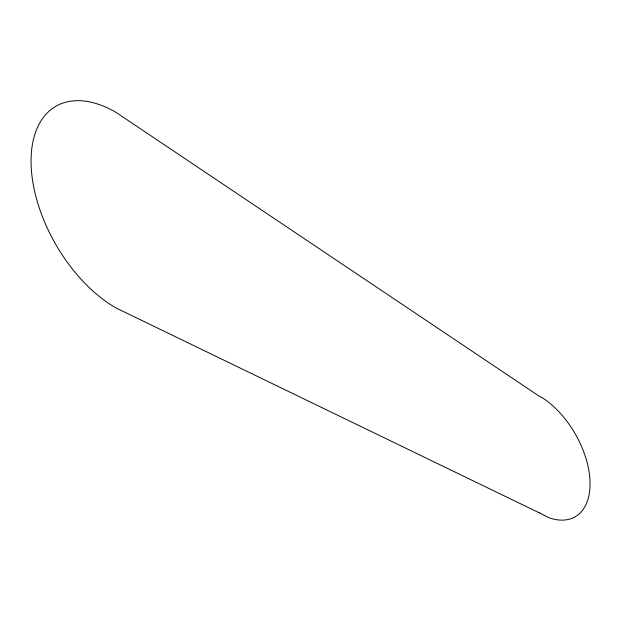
<?xml version="1.0" encoding="UTF-8"?>
<svg xmlns="http://www.w3.org/2000/svg" width="621" height="621" viewBox="0 0 621 621"><rect width="100%" height="100%" fill="white"/><g stroke="black" fill="none" stroke-linecap="round" stroke-linejoin="round"><path stroke-width="0.93" d="M539.245 512.822L115.747 307.822A119.783 69.156 60 0 1 31.05 161.118A119.783 69.156 60 0 1 115.747 112.215L539.245 396.229L542.715 397.983A71.873 41.491 60 0 1 589.966 480.134A71.873 41.491 60 0 1 549.018 517.751L539.245 512.822"/></g></svg>
